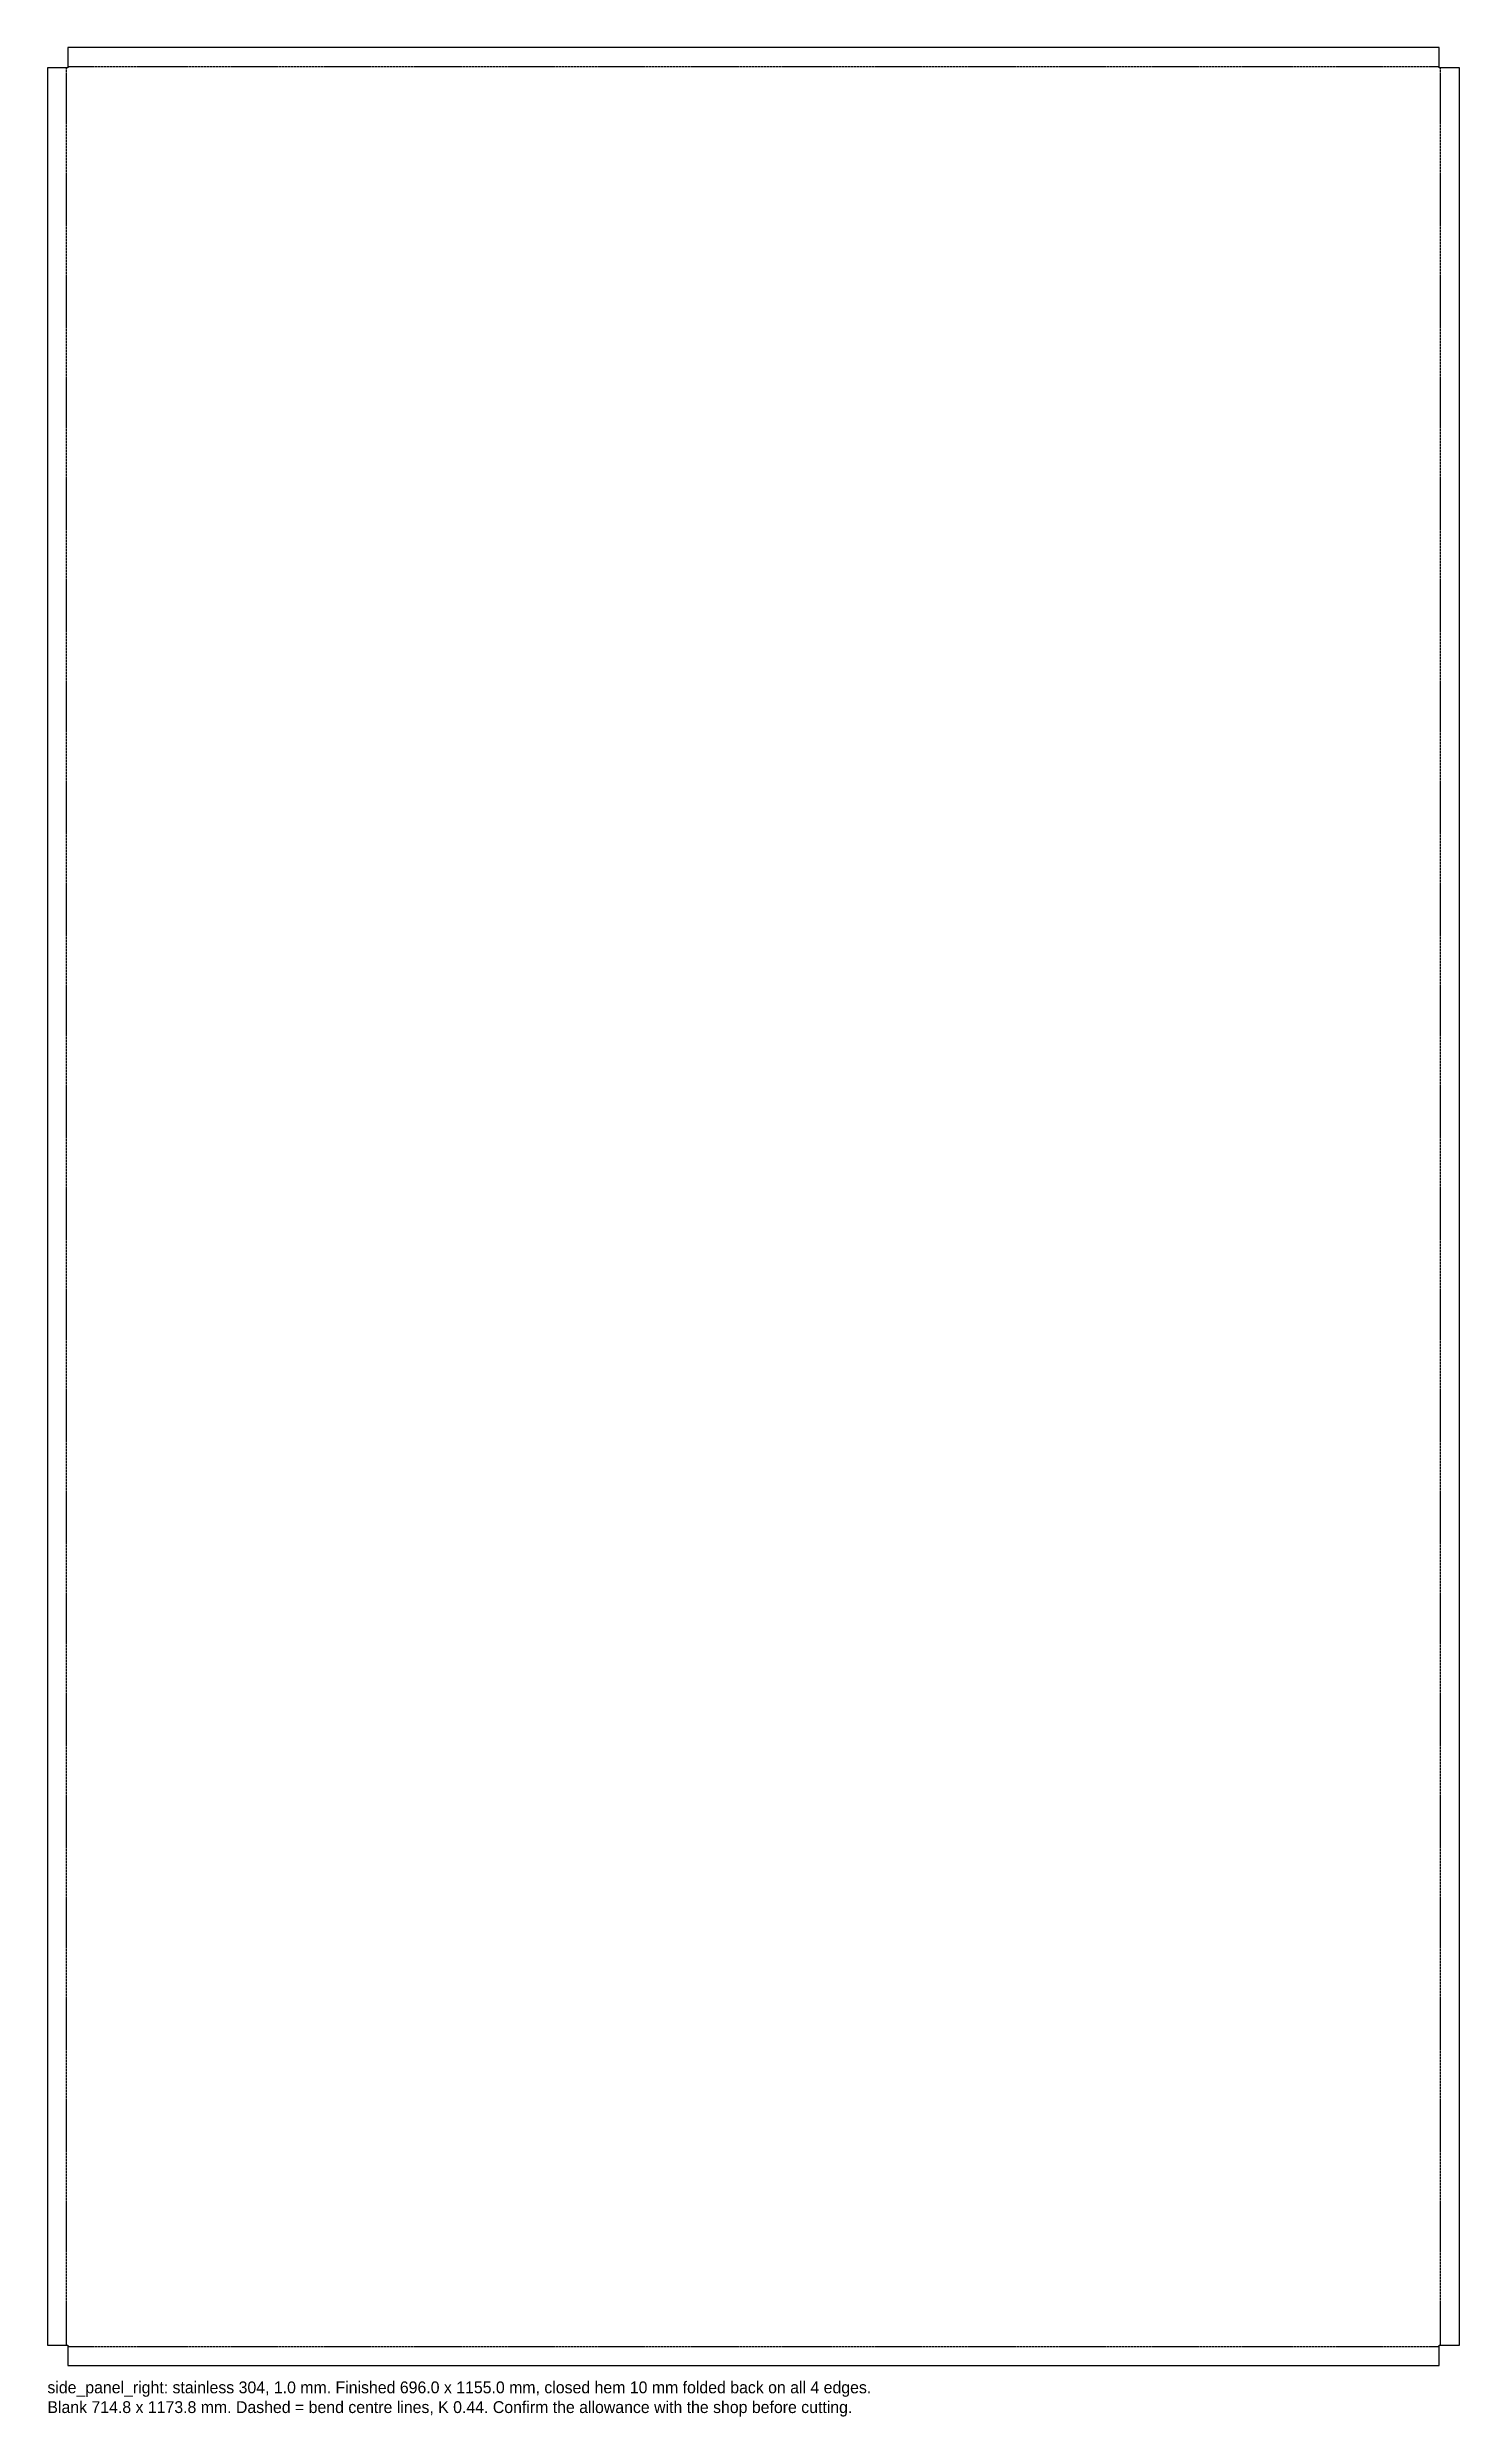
# Model space of a CAD drawing. Header units: millimetres. Extents: x 0 to 715, y -26 to 1174.
import ezdxf

# ---------------------------------------------------------------- set-up
doc = ezdxf.new("R2010")
doc.units = ezdxf.units.MM
doc.linetypes.add('DASHED', pattern=[1.524, 1.27, -0.254])
for name, color, linetype in [('BEND', 1, 'Continuous'), ('CUT', 7, 'Continuous'), ('NOTE', 3, 'Continuous')]:
    doc.layers.add(name, color=color, linetype=linetype)

msp = doc.modelspace()

# ---------------------------------------------------------------- linework, layer by layer
at = {"layer": 'BEND', "linetype": 'DASHED'}
for p, q in [((10.38, 1164.11), (704.42, 1164.11)), ((9.69, 10.38), (9.69, 1163.42)), ((705.11, 10.38), (705.11, 1163.42)), ((10.38, 9.69), (704.42, 9.69))]:
    msp.add_line(p, q, dxfattribs=at)
at = {"layer": 'CUT'}
msp.add_lwpolyline([(10.38, 0), (704.42, 0), (704.42, 10.38), (714.8, 10.38), (714.8, 1163.42), (704.42, 1163.42), (704.42, 1173.8), (10.38, 1173.8), (10.38, 1163.42), (0, 1163.42), (0, 10.38), (10.38, 10.38)], close=True, dxfattribs=at)

# ---------------------------------------------------------------- texts
at = {"layer": 'NOTE'}
for s, p in [('side_panel_right: stainless 304, 1.0 mm. Finished 696.0 x 1155.0 mm, closed hem 10 mm folded back on all 4 edges.', (0, -14)), ('Blank 714.8 x 1173.8 mm. Dashed = bend centre lines, K 0.44. Confirm the allowance with the shop before cutting.', (0, -24))]:
    msp.add_text(s, height=6, dxfattribs=at).set_placement(p)

doc.saveas('drawing.dxf')
